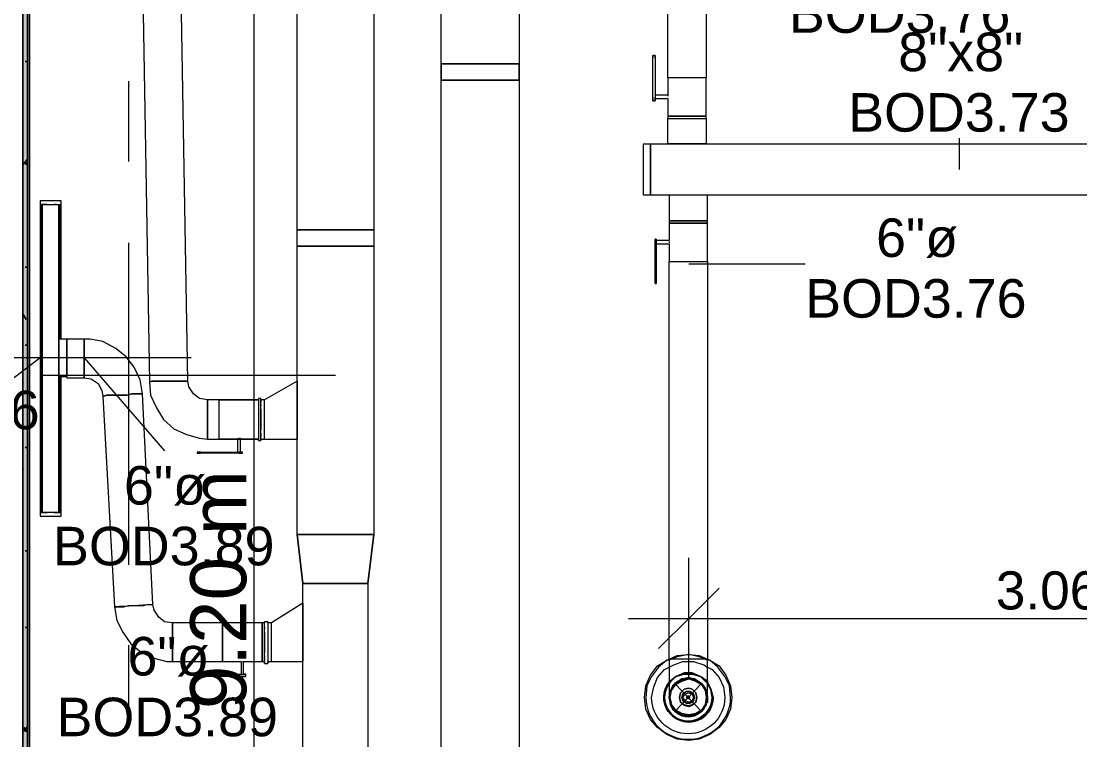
# Model space of a CAD drawing. Header units: metres. Extents: x -2 to 237, y -8 to 52.
# Drawn here: x 7.443 to 11.616, y 36.204 to 39.036 of the extents above; entities that cross this region are included whole.
import ezdxf

# ---------------------------------------------------------------- set-up
doc = ezdxf.new("R2010")
doc.units = ezdxf.units.M
doc.layers.add('HVAC - Ductos', color=5, linetype='Continuous', lineweight=0)
doc.layers.add('PDF_Text', color=7, linetype='Continuous', lineweight=0)
doc.layers.add('PDF_Geometry', color=7, linetype='Continuous', lineweight=0, true_color=0xaaaaaa)
doc.layers.add('PDF_Solid Fills', color=7, linetype='Continuous', lineweight=0, true_color=0xffffff)
doc.styles.add('PDF Helvetica', font='')
doc.styles.get('PDF Helvetica').set_extended_font_data('Helvetica')

msp = doc.modelspace()

# ---------------------------------------------------------------- hatches: boundary and pattern name
at = {"layer": 'PDF_Solid Fills', "lineweight": 0, "transparency": 33554559}
h = msp.add_hatch(color=256, dxfattribs=at)
h.paths.add_polyline_path([(7.4674, 8.7485), (7.4674, 21.0411), (7.4491, 21.0411), (7.4491, 8.7485)])
h.paths.add_polyline_path([(7.4674, 32.7197), (7.4491, 32.7197), (7.4491, 22.5622), (7.4674, 22.5622)])
h.paths.add_polyline_path([(7.4674, 22.5485), (7.4491, 22.5485), (7.4491, 21.0548), (7.4674, 21.0548)])
h.paths.add_polyline_path([(7.4674, 34.2499), (7.4674, 46.4416), (7.4491, 46.4416), (7.4491, 34.2499)])
h.paths.add_polyline_path([(7.4674, 34.2362), (7.4491, 34.2362), (7.4491, 32.738), (7.4674, 32.738)])

# ---------------------------------------------------------------- linework, layer by layer
at = {"layer": 'HVAC - Ductos', "lineweight": 0}
for points in [[(8.3608, 8.9639), (8.3608, 13.8021), (8.3608, 22.9975), (8.3608, 32.1928), (8.3608, 41.3881), (8.3608, 46.2263)], [(10.1431, 39.6379), (10.1431, 38.8132), (10.1339, 38.8132), (10.1201, 38.8132), (10.1064, 38.8132), (10.0881, 38.8132), (10.0697, 38.8132), (10.0469, 38.8132), (10.0285, 38.8132), (10.0148, 38.8132), (10.001, 38.8132), (9.9919, 38.8132), (9.9919, 39.6379)], [(9.9323, 38.9003), (9.9323, 38.9003)], [(9.9414, 38.9003), (9.9323, 38.9003)], [(9.9323, 38.7353), (9.9323, 38.7307), (9.9323, 38.7262), (9.9323, 38.7216), (9.9323, 38.7262), (9.9323, 38.7307), (9.9323, 38.7353), (9.9323, 38.8911)], [(9.9414, 38.9003), (9.9414, 38.9003)], [(9.9414, 38.8911), (9.9414, 38.7353), (9.9414, 38.7307), (9.9414, 38.7262), (9.9414, 38.7216), (9.9414, 38.7262), (9.9414, 38.7307), (9.9414, 38.7353), (9.9414, 38.7307), (9.9919, 38.7307), (9.9919, 38.6621), (10.001, 38.6621), (10.0148, 38.6621), (10.0285, 38.6621), (10.0469, 38.6621), (10.0697, 38.6621), (10.0881, 38.6621), (10.1064, 38.6621), (10.1201, 38.6621), (10.1339, 38.6621), (10.1431, 38.6621), (10.1431, 38.8132), (10.1339, 38.8132), (10.1201, 38.8132), (10.1064, 38.8132), (10.0881, 38.8132), (10.0697, 38.8132), (10.0469, 38.8132), (10.0285, 38.8132), (10.0148, 38.8132), (10.001, 38.8132), (9.9919, 38.8132), (9.9919, 38.7445), (9.9414, 38.7445)], [(9.0985, 38.8682), (9.4054, 38.8682)], [(9.4054, 38.8041), (9.4054, 38.8682), (9.4054, 38.8041)], [(9.4054, 38.8041), (9.0985, 38.8041)], [(9.9323, 38.7216), (9.9323, 38.7262), (9.9323, 38.7216)], [(9.9323, 38.7216), (9.9414, 38.7216)], [(9.9414, 38.7307), (9.9414, 38.7307)], [(9.9414, 38.7216), (9.9414, 38.7262), (9.9414, 38.7216)], [(9.9919, 38.7445), (9.9919, 38.7445)], [(9.9919, 38.7445), (9.9919, 38.7399)], [(9.9919, 38.7353), (9.9919, 38.7353)], [(9.9919, 38.7307), (9.9919, 38.7307)], [(9.9919, 38.7307), (9.9919, 38.7307)], [(9.9919, 38.7307), (9.9919, 38.7307)], [(9.9919, 38.7307), (9.9919, 38.7307)], [(9.9919, 38.6621), (9.9919, 38.6621)], [(9.9919, 38.6529), (9.9919, 38.6529)], [(10.1431, 38.6621), (10.1431, 38.6621)], [(11.1419, 38.4513), (11.1419, 38.575)], [(9.946, 38.1581), (9.9965, 38.1581), (9.9965, 38.0893), (10.001, 38.0893), (10.0056, 38.0893), (10.0194, 38.0893), (10.0331, 38.0893), (10.0514, 38.0893), (10.0743, 38.0893), (10.0927, 38.0893), (10.111, 38.0893), (10.1247, 38.0893), (10.1385, 38.0893), (10.1477, 38.0893), (10.1477, 36.5224), (10.1385, 36.5224), (10.1247, 36.5224), (10.111, 36.5224), (10.0927, 36.5224), (10.0743, 36.5224), (10.0514, 36.5224), (10.0331, 36.5224), (10.0194, 36.5224), (10.0056, 36.5224), (10.001, 36.5224), (9.9965, 36.5224), (9.9965, 38.0893), (10.001, 38.0893), (10.0056, 38.0893), (10.0194, 38.0893), (10.0331, 38.0893), (10.0514, 38.0893), (10.0743, 38.0893), (10.0927, 38.0893), (10.111, 38.0893), (10.1247, 38.0893), (10.1385, 38.0893), (10.1477, 38.0893), (10.1477, 38.2405), (10.1477, 38.2497), (10.1477, 38.3505), (10.1385, 38.3505), (10.1247, 38.3505), (10.111, 38.3505), (10.0927, 38.3505), (10.0743, 38.3505), (10.0514, 38.3505), (10.0331, 38.3505), (10.0194, 38.3505), (10.0056, 38.3505), (10.001, 38.3505), (9.9965, 38.3505), (9.9965, 38.2497), (9.9965, 38.2405), (9.9965, 38.1718), (9.946, 38.1718), (9.946, 38.1672), (9.946, 38.1718), (9.946, 38.1764), (9.946, 38.1718), (9.946, 38.1672), (9.946, 38.0114), (9.946, 38.0068), (9.946, 38.0023), (9.946, 38.0068), (9.946, 38.0114)], [(7.5315, 38.3138), (7.5361, 38.3138), (7.5453, 38.3138), (7.5407, 38.3138), (7.5361, 38.3138), (7.5178, 38.3138), (7.5224, 38.3138), (7.5224, 37.0997), (7.5178, 37.0997), (7.5361, 37.0997), (7.5407, 37.0997), (7.5453, 37.0997), (7.5361, 37.0997), (7.5315, 37.0997)], [(7.5178, 38.3138), (7.5178, 37.0997)], [(7.5773, 38.3138), (7.6003, 38.3138), (7.5957, 38.3138), (7.5957, 37.7823)], [(7.6003, 37.7823), (7.6003, 38.3138)], [(10.1477, 38.2497), (10.1477, 38.2497)], [(10.1477, 38.2405), (10.1477, 38.2405)], [(10.1477, 38.2405), (10.1477, 38.2405)], [(9.9414, 38.1764), (9.9414, 38.1764)], [(9.946, 38.1764), (9.9414, 38.1764)], [(9.9414, 38.0114), (9.9414, 38.0068), (9.9414, 38.0023), (9.9414, 38.0068), (9.9414, 38.0114), (9.9414, 38.1672), (9.9414, 38.1718), (9.9414, 38.1764), (9.9414, 38.1718), (9.9414, 38.1672)], [(9.946, 38.1764), (9.946, 38.1764)], [(9.946, 38.1718), (9.946, 38.1718)], [(9.9965, 38.1718), (9.9965, 38.1718)], [(9.9965, 38.1718), (9.9965, 38.1718)], [(9.9965, 38.1718), (9.9965, 38.1718)], [(9.9965, 38.1718), (9.9965, 38.1718)], [(9.9965, 38.1672), (9.9965, 38.1626)], [(9.9965, 38.1581), (9.9965, 38.1581)], [(9.9965, 38.1581), (9.9965, 38.1581)], [(10.0743, 38.0802), (10.5325, 38.0802)], [(9.9414, 38.0023), (9.9414, 38.0023)], [(9.9414, 38.0023), (9.946, 38.0023)], [(9.946, 38.0023), (9.946, 38.0023)], [(8.1134, 37.7091), (5.7905, 37.7091), (5.5522, 37.7091)], [(7.5178, 37.7091), (7.11, 37.3975)], [(7.6919, 37.7091), (8.008, 37.3425)], [(8.6815, 37.6403), (7.5224, 37.6403)], [(7.5773, 37.0997), (7.6003, 37.0997), (7.5957, 37.0997), (7.5957, 37.6357)], [(7.6003, 37.0997), (7.6003, 37.6357)], [(8.402, 37.3884), (8.5303, 37.3884), (8.5303, 37.3975), (8.5303, 37.4112), (8.5303, 37.4388), (8.5303, 37.4662), (8.5303, 37.5441), (8.5303, 37.5717), (8.5303, 37.5945), (8.5303, 37.6128), (8.5303, 37.6174), (8.402, 37.5441)], [(8.5303, 37.6174), (8.5303, 37.6128), (8.5303, 37.5945), (8.5303, 37.5717), (8.5303, 37.5441), (8.5303, 37.4662), (8.5303, 37.4388), (8.5303, 37.4112), (8.5303, 37.3975), (8.5303, 37.3884)], [(8.2966, 37.3379), (8.2966, 37.3884), (8.2234, 37.3884), (8.2234, 37.393), (8.2234, 37.4021), (8.2234, 37.4112), (8.2234, 37.4296), (8.2234, 37.4479), (8.2234, 37.4662), (8.2234, 37.4846), (8.2234, 37.5029), (8.2234, 37.5212), (8.2234, 37.535), (8.2234, 37.5395), (8.2234, 37.5441), (8.3791, 37.5441), (8.1775, 37.5441), (8.1775, 37.5395), (8.1775, 37.535), (8.1775, 37.5212), (8.1775, 37.5029), (8.1775, 37.4846), (8.1775, 37.4662), (8.1775, 37.4479), (8.1775, 37.4296), (8.1775, 37.4112), (8.1775, 37.4021), (8.1775, 37.393), (8.1775, 37.3884), (8.3791, 37.3884), (8.3058, 37.3884), (8.3058, 37.3379), (8.3012, 37.3379)], [(8.3883, 37.3884), (8.3883, 37.3838), (8.3883, 37.3884), (8.3883, 37.3975), (8.3883, 37.4066), (8.3883, 37.425), (8.3883, 37.4433), (8.3883, 37.4662), (8.3883, 37.4891), (8.3883, 37.5074), (8.3883, 37.5258), (8.3883, 37.5395), (8.3883, 37.5487), (8.3791, 37.5487), (8.3791, 37.5395), (8.3791, 37.5258), (8.3791, 37.5074), (8.3791, 37.4891), (8.3791, 37.4662), (8.3791, 37.4433), (8.3791, 37.425), (8.3791, 37.4066), (8.3791, 37.3975), (8.3791, 37.3884), (8.3791, 37.3838), (8.3791, 37.3884)], [(8.3883, 37.5441), (8.3883, 37.5487)], [(8.3883, 37.393), (8.3883, 37.3884), (8.402, 37.3884), (8.402, 37.393), (8.402, 37.4021), (8.402, 37.4112), (8.402, 37.4296), (8.402, 37.4479), (8.402, 37.4662), (8.402, 37.4846), (8.402, 37.5029), (8.402, 37.5212), (8.402, 37.535), (8.402, 37.5395), (8.402, 37.5441), (8.3883, 37.5441), (8.3883, 37.5395), (8.3883, 37.535)], [(8.3883, 37.5258), (8.3883, 37.5212)], [(8.3883, 37.5074), (8.3883, 37.5029), (8.3883, 37.4846), (8.3883, 37.4662), (8.3883, 37.4479), (8.3883, 37.4296), (8.3883, 37.425)], [(8.402, 37.4937), (8.402, 37.4983)], [(8.402, 37.4342), (8.402, 37.4388)], [(8.2966, 37.3884), (8.2966, 37.393)], [(8.3012, 37.393), (8.3058, 37.393), (8.3058, 37.3884)], [(8.3883, 37.4112), (8.3883, 37.4021), (8.3883, 37.3975)], [(8.402, 37.4112), (8.402, 37.4112)], [(8.3791, 37.3838), (8.3883, 37.3838)], [(8.1363, 37.3379), (8.1363, 37.3379)], [(8.1363, 37.3379), (8.1363, 37.3334)], [(8.1363, 37.3334), (8.1363, 37.3334)], [(8.1501, 37.3379), (8.3012, 37.3379), (8.3058, 37.3379), (8.3104, 37.3379), (8.315, 37.3379), (8.3104, 37.3379), (8.3058, 37.3379)], [(8.3012, 37.3334), (8.3058, 37.3334), (8.3104, 37.3334), (8.315, 37.3334), (8.3104, 37.3334), (8.3058, 37.3334), (8.3012, 37.3334), (8.1501, 37.3334)], [(8.3058, 37.3379), (8.3058, 37.3379)], [(8.315, 37.3379), (8.315, 37.3379)], [(8.315, 37.3334), (8.315, 37.3379)], [(8.315, 37.3334), (8.315, 37.3334)], [(8.5303, 37.0127), (8.8327, 37.0127)], [(8.8098, 36.8202), (8.8327, 37.0127), (8.8098, 36.8202)], [(10.0743, 36.4445), (10.0743, 36.6827), (10.0743, 36.921)], [(8.8098, 36.8202), (8.5533, 36.8202)], [(10.1935, 36.8019), (10.0743, 36.6827), (9.9552, 36.5637)], [(8.4295, 36.5132), (8.5533, 36.5132), (8.5533, 36.5178), (8.5533, 36.5361), (8.5533, 36.5591), (8.5533, 36.5865), (8.5533, 36.6645), (8.5533, 36.6919), (8.5533, 36.7194), (8.5533, 36.7332), (8.5533, 36.7424), (8.4295, 36.6645)], [(8.5533, 36.7424), (8.5533, 36.7332), (8.5533, 36.7194), (8.5533, 36.6919), (8.5533, 36.6645), (8.5533, 36.5865), (8.5533, 36.5591), (8.5533, 36.5361), (8.5533, 36.5178), (8.5533, 36.5132)], [(9.8361, 36.6827), (13.1303, 36.6827), (17.8173, 36.6827), (21.6613, 36.6827), (22.2752, 36.6827)], [(8.315, 36.4629), (8.3196, 36.4629), (8.3196, 36.5132), (8.3929, 36.5132), (8.3929, 36.5224), (8.3929, 36.5361), (8.3929, 36.5499), (8.3929, 36.5683), (8.3929, 36.5865), (8.3929, 36.6095), (8.3929, 36.6278), (8.3929, 36.6415), (8.3929, 36.6553), (8.3929, 36.6599), (8.3929, 36.6645), (8.2371, 36.6645), (8.2371, 36.6599), (8.2371, 36.6553), (8.2371, 36.6415), (8.2371, 36.6278), (8.2371, 36.6095), (8.2371, 36.5865), (8.2371, 36.5683), (8.2371, 36.5499), (8.2371, 36.5361), (8.2371, 36.5224), (8.2371, 36.5132), (8.3104, 36.5132), (8.3104, 36.4629)], [(8.402, 36.6553), (8.402, 36.6599), (8.402, 36.6645), (8.3929, 36.6645), (8.3929, 36.6599), (8.3929, 36.6553), (8.3929, 36.6415), (8.3929, 36.6278), (8.3929, 36.6095), (8.3929, 36.5865), (8.3929, 36.5683), (8.3929, 36.5499), (8.3929, 36.5361), (8.3929, 36.5224), (8.3929, 36.5132), (8.402, 36.5132), (8.402, 36.5087), (8.402, 36.5041), (8.402, 36.5087), (8.402, 36.5178), (8.402, 36.5316), (8.402, 36.5453), (8.402, 36.5683), (8.402, 36.5865), (8.402, 36.6095), (8.402, 36.6278), (8.402, 36.6461), (8.402, 36.6599), (8.402, 36.669)], [(8.4158, 36.669), (8.402, 36.669), (8.402, 36.6645)], [(8.402, 36.6461), (8.402, 36.6415)], [(8.4158, 36.6645), (8.4158, 36.669), (8.4158, 36.6599), (8.4158, 36.6461), (8.4158, 36.6278), (8.4158, 36.6095), (8.4158, 36.5865), (8.4158, 36.5683), (8.4158, 36.5453), (8.4158, 36.5316), (8.4158, 36.5178), (8.4158, 36.5087), (8.4158, 36.5041), (8.4158, 36.5087), (8.4158, 36.5132), (8.4295, 36.5132), (8.4295, 36.5224), (8.4295, 36.5361), (8.4295, 36.5499), (8.4295, 36.5683), (8.4295, 36.5865), (8.4295, 36.6095), (8.4295, 36.6278), (8.4295, 36.6415), (8.4295, 36.6553), (8.4295, 36.6599), (8.4295, 36.6645), (8.4158, 36.6645), (8.4158, 36.6599), (8.4158, 36.6553)], [(8.4158, 36.6461), (8.4158, 36.6415)], [(8.402, 36.6278), (8.402, 36.6095), (8.402, 36.5865), (8.402, 36.5683), (8.402, 36.5499), (8.402, 36.5453)], [(8.4158, 36.6278), (8.4158, 36.6095), (8.4158, 36.5865), (8.4158, 36.5683), (8.4158, 36.5499), (8.4158, 36.5453)], [(8.4295, 36.6141), (8.4295, 36.6186)], [(8.4295, 36.5545), (8.4295, 36.5591), (8.4295, 36.5637)], [(8.3104, 36.5132), (8.3104, 36.5132)], [(8.3104, 36.5132), (8.3104, 36.5132)], [(8.315, 36.5132), (8.3196, 36.5132)], [(8.3196, 36.5132), (8.3196, 36.5132)], [(8.3196, 36.5132), (8.3196, 36.5132)], [(8.3196, 36.5132), (8.3196, 36.5132)], [(8.402, 36.5361), (8.402, 36.5316)], [(8.402, 36.527), (8.402, 36.5224), (8.402, 36.5178)], [(8.402, 36.5132), (8.402, 36.5132)], [(8.4158, 36.5361), (8.4158, 36.5316)], [(8.4158, 36.527), (8.4158, 36.5224), (8.4158, 36.5178)], [(8.4158, 36.5132), (8.4158, 36.5132)], [(10.1477, 36.3712), (10.1477, 36.3758), (10.1477, 36.3987), (10.1477, 36.4262), (10.1477, 36.4629), (10.1477, 36.5041), (10.1477, 36.5224), (10.1568, 36.5178), (10.1935, 36.4949), (10.2209, 36.4583), (10.2393, 36.417), (10.2439, 36.3712), (10.2393, 36.3254), (10.2209, 36.2842), (10.1935, 36.2521), (10.1568, 36.2246), (10.1156, 36.2063), (10.0743, 36.2017), (10.0285, 36.2063), (9.9873, 36.2246), (9.9506, 36.2521), (9.9232, 36.2842), (9.9048, 36.3254), (9.9002, 36.3712), (9.9048, 36.417), (9.9232, 36.4583), (9.9506, 36.4949), (9.9873, 36.5178), (9.9965, 36.5224), (9.9965, 36.4812), (9.9965, 36.4399), (9.9965, 36.4078), (9.9965, 36.385), (9.9965, 36.3712), (9.9965, 36.3758), (9.9965, 36.3712), (10.001, 36.3529), (9.9965, 36.3712)], [(10.1477, 36.5178), (10.1156, 36.5316), (10.0743, 36.5407), (10.0285, 36.5316), (9.9965, 36.5178)], [(9.9965, 36.5224), (10.0285, 36.5361), (10.0743, 36.5407), (10.1156, 36.5361), (10.1477, 36.5224)], [(10.1477, 36.5224), (10.1385, 36.5224), (10.1247, 36.5224), (10.111, 36.5224), (10.0927, 36.5224), (10.0743, 36.5224), (10.0514, 36.5224), (10.0331, 36.5224), (10.0194, 36.5224), (10.0056, 36.5224), (10.001, 36.5224), (9.9965, 36.5224)], [(9.9965, 36.4903), (10.0148, 36.4995), (10.0514, 36.5132), (10.0927, 36.5132), (10.1339, 36.4995), (10.1477, 36.4903)], [(8.402, 36.5041), (8.4158, 36.5041)], [(8.1501, 36.4629), (8.1501, 36.4629)], [(8.1501, 36.4629), (8.1501, 36.4537)], [(8.1501, 36.4537), (8.1501, 36.4537)], [(8.1638, 36.4629), (8.315, 36.4629), (8.3196, 36.4629), (8.3242, 36.4629), (8.3288, 36.4629), (8.3242, 36.4629), (8.3196, 36.4629)], [(8.315, 36.4537), (8.3196, 36.4537), (8.3242, 36.4537), (8.3288, 36.4537), (8.3242, 36.4537), (8.3196, 36.4537), (8.315, 36.4537), (8.1638, 36.4537)], [(8.3196, 36.4629), (8.3196, 36.4629)], [(8.3288, 36.4629), (8.3288, 36.4629)], [(8.3288, 36.4537), (8.3288, 36.4629)], [(8.3288, 36.4537), (8.3288, 36.4537)], [(10.1247, 36.4216), (10.111, 36.4354), (10.0927, 36.4445), (10.0743, 36.4491), (10.0514, 36.4445), (10.0331, 36.4354), (10.0194, 36.4262), (10.0056, 36.4078), (10.001, 36.3896), (9.9965, 36.3758)], [(10.001, 36.3987), (10.0056, 36.4033), (10.0194, 36.4216), (10.0377, 36.4354), (10.0514, 36.4445), (10.0743, 36.4445), (10.0927, 36.4445), (10.111, 36.4354), (10.1247, 36.4262), (10.1018, 36.4399)], [(10.1385, 36.3392), (10.1247, 36.3208), (10.111, 36.3071), (10.0927, 36.3025), (10.0743, 36.2979), (10.0514, 36.3025), (10.0377, 36.3071), (10.0194, 36.3208), (10.0102, 36.3346), (10.001, 36.3529), (10.001, 36.3483), (10.001, 36.3529), (10.001, 36.3712), (10.001, 36.3896), (10.0102, 36.4078), (10.0194, 36.4216), (10.0423, 36.4399), (10.0469, 36.4445)], [(10.0423, 36.4399), (10.0423, 36.4399)], [(10.0469, 36.4399), (10.0743, 36.4445), (10.0973, 36.4399)], [(10.0973, 36.4445), (10.1018, 36.4399), (10.1064, 36.4399)], [(10.1247, 36.4262), (10.1385, 36.4078), (10.1247, 36.4216), (10.1385, 36.4033)], [(10.001, 36.3987), (10.001, 36.3987)], [(10.0056, 36.3483), (10.001, 36.3712), (10.0056, 36.3987)], [(10.1477, 36.3758), (10.1477, 36.3896), (10.1385, 36.4078), (10.1431, 36.3896), (10.1477, 36.3712), (10.1431, 36.3529), (10.1385, 36.3346), (10.1247, 36.3208)], [(10.1431, 36.4033), (10.1431, 36.3987), (10.1477, 36.3712), (10.1431, 36.3483), (10.1477, 36.3529), (10.1431, 36.3483)], [(10.1431, 36.3987), (10.1431, 36.3987)], [(9.9965, 36.3712), (9.9965, 36.3712)], [(10.0056, 36.3392), (10.001, 36.3438)], [(10.1431, 36.3438), (10.1431, 36.3392)], [(10.0423, 36.3071), (10.0194, 36.3208), (10.0056, 36.3392)], [(10.0331, 36.3071), (10.0331, 36.3071)], [(10.0331, 36.3071), (10.0331, 36.3071)], [(10.0469, 36.3025), (10.0423, 36.3025)], [(10.0973, 36.3025), (10.0743, 36.2979), (10.0469, 36.3025)], [(10.1064, 36.3025), (10.1018, 36.3025), (10.0973, 36.3025)], [(10.1247, 36.3162), (10.1018, 36.3071)], [(10.111, 36.3071), (10.111, 36.3071)], [(10.111, 36.3071), (10.111, 36.3071)]]:
    msp.add_lwpolyline(points, dxfattribs=at)
for points in [[(9.0985, 38.8682), (9.0985, 40.6917), (9.4054, 40.6917), (9.4054, 38.8682)], [(8.5303, 38.2131), (8.5303, 40.0366), (8.8327, 40.0366), (8.8327, 38.2131)], [(8.063, 39.7571), (8.0584, 39.7571), (8.0539, 39.7571), (8.0401, 39.7571), (8.0263, 39.7571), (8.008, 39.7571), (7.9851, 39.7571), (7.9668, 39.7571), (7.9485, 39.7571), (7.9347, 39.7571), (7.921, 39.7571), (7.9118, 39.7571), (7.9485, 37.6128), (7.9577, 37.6174), (7.9714, 37.6174), (7.9851, 37.6174), (8.0035, 37.6174), (8.0217, 37.6174), (8.0447, 37.6174), (8.063, 37.6174), (8.0767, 37.6174), (8.0905, 37.6174), (8.0951, 37.6174), (8.0997, 37.6174)], [(9.9323, 38.8911), (9.9323, 38.8957), (9.9323, 38.9003), (9.9323, 38.8957)], [(9.9414, 38.8911), (9.9414, 38.8957), (9.9414, 38.9003), (9.9414, 38.8957)], [(9.0985, 38.8682), (9.0985, 38.8041)], [(9.0985, 31.1527), (9.0985, 38.8041), (9.4054, 38.8041), (9.4054, 31.1527)], [(9.9919, 38.6529), (10.001, 38.6529), (10.0148, 38.6529), (10.0285, 38.6529), (10.0469, 38.6529), (10.0697, 38.6529), (10.0881, 38.6529), (10.1064, 38.6529), (10.1201, 38.6529), (10.1339, 38.6529), (10.1431, 38.6529), (10.1431, 38.6621), (10.1339, 38.6621), (10.1201, 38.6621), (10.1064, 38.6621), (10.0881, 38.6621), (10.0697, 38.6621), (10.0469, 38.6621), (10.0285, 38.6621), (10.0148, 38.6621), (10.001, 38.6621), (9.9919, 38.6621)], [(10.1431, 38.6529), (10.1431, 38.5521), (10.1339, 38.5521), (10.1201, 38.5521), (10.1064, 38.5521), (10.0881, 38.5521), (10.0697, 38.5521), (10.0469, 38.5521), (10.0285, 38.5521), (10.0148, 38.5521), (10.001, 38.5521), (9.9919, 38.5521), (9.9919, 38.6529), (10.001, 38.6529), (10.0148, 38.6529), (10.0285, 38.6529), (10.0469, 38.6529), (10.0697, 38.6529), (10.0881, 38.6529), (10.1064, 38.6529), (10.1201, 38.6529), (10.1339, 38.6529)], [(9.9232, 38.5521), (9.9232, 38.3505), (9.8956, 38.3505), (9.8956, 38.5521)], [(12.6858, 38.3505), (9.9232, 38.3505), (9.9232, 38.5521), (12.6858, 38.5521)], [(7.5178, 38.3276), (7.5178, 38.3138), (7.6003, 38.3138), (7.6003, 38.3276)], [(7.5911, 38.3138), (7.5911, 37.0997), (7.5911, 38.3138), (7.5911, 37.0997), (7.5269, 37.0997), (7.5269, 38.3138)], [(7.5819, 38.3138), (7.5773, 38.3138), (7.5728, 38.3138), (7.5773, 38.3138)], [(10.001, 38.2497), (9.9965, 38.2497), (10.001, 38.2497), (10.0056, 38.2497), (10.0194, 38.2497), (10.0331, 38.2497), (10.0514, 38.2497), (10.0743, 38.2497), (10.0927, 38.2497), (10.111, 38.2497), (10.1247, 38.2497), (10.1385, 38.2497), (10.1477, 38.2497), (10.1385, 38.2497), (10.1247, 38.2497), (10.111, 38.2497), (10.0927, 38.2497), (10.0743, 38.2497), (10.0514, 38.2497), (10.0331, 38.2497), (10.0194, 38.2497), (10.0056, 38.2497), (10.001, 38.2497), (9.9965, 38.2497)], [(10.1477, 38.2405), (10.1385, 38.2405), (10.1247, 38.2405), (10.111, 38.2405), (10.0927, 38.2405), (10.0743, 38.2405), (10.0514, 38.2405), (10.0331, 38.2405), (10.0194, 38.2405), (10.0056, 38.2405), (10.001, 38.2405), (9.9965, 38.2405), (10.001, 38.2405), (9.9965, 38.2405), (10.001, 38.2405), (10.0056, 38.2405), (10.0194, 38.2405), (10.0331, 38.2405), (10.0514, 38.2405), (10.0743, 38.2405), (10.0927, 38.2405), (10.111, 38.2405), (10.1247, 38.2405), (10.1385, 38.2405)], [(8.8327, 38.2131), (8.8327, 38.1489), (8.5303, 38.1489), (8.5303, 38.2131)], [(8.5303, 37.0127), (8.5303, 38.1489), (8.8327, 38.1489), (8.8327, 37.0127)], [(7.6232, 37.6357), (7.6232, 37.6449), (7.6232, 37.6541), (7.6232, 37.6724), (7.6232, 37.6907), (7.6232, 37.7091), (7.6232, 37.7274), (7.6232, 37.7457), (7.6232, 37.7595), (7.6232, 37.7732), (7.6232, 37.7823), (7.6232, 37.7732), (7.6232, 37.764), (7.6232, 37.7457), (7.6232, 37.7274), (7.6232, 37.7091), (7.6232, 37.6861), (7.6232, 37.6678), (7.6232, 37.6541), (7.6232, 37.6403), (7.6232, 37.6357), (7.6232, 37.6311), (7.6919, 37.6311), (7.7194, 37.6266), (7.7468, 37.6083), (7.7606, 37.5808), (7.7652, 37.5579), (7.7698, 37.5579), (7.779, 37.5625), (7.7881, 37.5625), (7.8064, 37.5625), (7.8248, 37.5625), (7.8431, 37.5625), (7.8614, 37.5625), (7.8797, 37.5671), (7.8981, 37.5671), (7.9072, 37.5671), (7.9164, 37.5671), (7.921, 37.5671), (7.9118, 37.622), (7.8889, 37.6724), (7.8568, 37.7137), (7.8156, 37.7457), (7.7652, 37.7732), (7.7148, 37.7823), (7.6919, 37.7823), (7.6919, 37.7732), (7.6919, 37.764), (7.6919, 37.7457), (7.6919, 37.7274), (7.6919, 37.7091), (7.6919, 37.6861), (7.6919, 37.6678), (7.6919, 37.6541), (7.6919, 37.6403), (7.6919, 37.6357), (7.6919, 37.6311), (7.6919, 37.6357), (7.6919, 37.6403), (7.6919, 37.6541), (7.6919, 37.6678), (7.6919, 37.6861), (7.6919, 37.7091), (7.6919, 37.7274), (7.6919, 37.7457), (7.6919, 37.764), (7.6919, 37.7732), (7.6919, 37.7823), (7.6232, 37.7823), (7.5911, 37.7823), (7.5911, 37.7732), (7.5911, 37.7595), (7.5911, 37.7457), (7.5911, 37.7274), (7.5911, 37.7091), (7.5911, 37.6907), (7.5911, 37.6724), (7.5911, 37.6541), (7.5911, 37.6449), (7.5911, 37.6357)], [(8.1775, 37.3884), (8.1775, 37.393), (8.1775, 37.4021), (8.1775, 37.4112), (8.1775, 37.4296), (8.1775, 37.4479), (8.1775, 37.4662), (8.1775, 37.4846), (8.1775, 37.5029), (8.1775, 37.5212), (8.1775, 37.535), (8.1775, 37.5395), (8.1775, 37.5441), (8.1455, 37.5487), (8.1226, 37.5671), (8.1042, 37.5945), (8.0997, 37.6174), (8.0951, 37.6174), (8.0905, 37.6174), (8.0767, 37.6174), (8.063, 37.6174), (8.0447, 37.6174), (8.0217, 37.6174), (8.0035, 37.6174), (7.9851, 37.6174), (7.9714, 37.6174), (7.9577, 37.6174), (7.9485, 37.6128), (7.9531, 37.5625), (7.9759, 37.512), (8.0035, 37.4662), (8.0447, 37.4296), (8.0951, 37.4066), (8.1455, 37.393)], [(8.0401, 36.5865), (8.0401, 36.6095), (8.0401, 36.6278), (8.0401, 36.6415), (8.0401, 36.6553), (8.0401, 36.6599), (8.0401, 36.6645), (8.008, 36.669), (7.9851, 36.6873), (7.9668, 36.7148), (7.9622, 36.7378), (7.921, 37.5671), (7.9164, 37.5671), (7.9072, 37.5671), (7.8981, 37.5671), (7.8797, 37.5671), (7.8614, 37.5625), (7.8431, 37.5625), (7.8248, 37.5625), (7.8064, 37.5625), (7.7881, 37.5625), (7.779, 37.5625), (7.7698, 37.5579), (7.7652, 37.5579), (7.811, 36.7286), (7.8202, 36.6736), (7.8431, 36.6278), (7.8752, 36.5819), (7.9164, 36.5499), (7.9622, 36.527), (8.0172, 36.5132), (8.0401, 36.5132), (8.0401, 36.5224), (8.0401, 36.5361), (8.0401, 36.5499), (8.0401, 36.5683)], [(8.1501, 37.3379), (8.1455, 37.3379), (8.1409, 37.3379), (8.1363, 37.3379), (8.1409, 37.3379), (8.1455, 37.3379)], [(8.1501, 37.3334), (8.1455, 37.3334), (8.1409, 37.3334), (8.1363, 37.3334), (8.1409, 37.3334), (8.1455, 37.3334)], [(7.5178, 37.0859), (7.6003, 37.0859), (7.6003, 37.0997), (7.5178, 37.0997)], [(7.5728, 37.0997), (7.5773, 37.0997), (7.5819, 37.0997), (7.5773, 37.0997)], [(8.5303, 37.0127), (8.5533, 36.8202)], [(8.5533, 33.1228), (8.5533, 36.8202), (8.8098, 36.8202), (8.8098, 33.1228)], [(8.2371, 36.5132), (8.2371, 36.5224), (8.2371, 36.5361), (8.2371, 36.5499), (8.2371, 36.5683), (8.2371, 36.5865), (8.2371, 36.6095), (8.2371, 36.6278), (8.2371, 36.6415), (8.2371, 36.6553), (8.2371, 36.6599), (8.2371, 36.6645), (8.0401, 36.6645), (8.0401, 36.6599), (8.0401, 36.6553), (8.0401, 36.6415), (8.0401, 36.6278), (8.0401, 36.6095), (8.0401, 36.5865), (8.0401, 36.5683), (8.0401, 36.5499), (8.0401, 36.5361), (8.0401, 36.5224), (8.0401, 36.5132)], [(8.1638, 36.4629), (8.1592, 36.4629), (8.1546, 36.4629), (8.1501, 36.4629), (8.1546, 36.4629), (8.1592, 36.4629)], [(8.1638, 36.4537), (8.1592, 36.4537), (8.1546, 36.4537), (8.1501, 36.4537), (8.1546, 36.4537), (8.1592, 36.4537)], [(10.001, 36.4354), (10.0239, 36.4537), (10.056, 36.4675), (10.0881, 36.4675), (10.1201, 36.4537), (10.1477, 36.4354), (10.1477, 36.4308), (10.1477, 36.4354), (10.1201, 36.4537), (10.0881, 36.4675), (10.056, 36.4675), (10.0239, 36.4537), (10.001, 36.4354), (9.9965, 36.4308)], [(10.1431, 36.4308), (10.1201, 36.4537), (10.0881, 36.4629), (10.056, 36.4629), (10.0239, 36.4537), (10.001, 36.4308), (9.9965, 36.4262), (10.001, 36.4308), (10.0239, 36.4537), (10.056, 36.4629), (10.0881, 36.4629), (10.1201, 36.4537), (10.1431, 36.4308), (10.1477, 36.4262)], [(10.0056, 36.3987), (10.0239, 36.4216), (10.0469, 36.4354), (10.0743, 36.4445), (10.1018, 36.4354), (10.1247, 36.4216), (10.1385, 36.3987), (10.1431, 36.3712), (10.1385, 36.3438), (10.1247, 36.3208), (10.1018, 36.3071), (10.0743, 36.3025), (10.0469, 36.3071), (10.0239, 36.3208), (10.0056, 36.3438), (10.001, 36.3712)], [(10.1705, 36.3712), (10.1614, 36.4033), (10.1477, 36.4308), (10.1614, 36.4033)], [(10.0423, 36.3896), (10.0377, 36.3712), (10.0423, 36.3896), (10.056, 36.4033), (10.0743, 36.4078), (10.0881, 36.4033), (10.1018, 36.3896), (10.1064, 36.3712), (10.1018, 36.3896), (10.0881, 36.4033), (10.0743, 36.4078), (10.056, 36.4033)], [(10.0514, 36.385), (10.0469, 36.3712), (10.0514, 36.385), (10.0652, 36.3941), (10.0789, 36.3941), (10.0927, 36.385), (10.0973, 36.3712), (10.0927, 36.385), (10.0789, 36.3941), (10.0652, 36.3941)], [(10.0606, 36.385), (10.0743, 36.3896), (10.0881, 36.385), (10.0927, 36.3712), (10.0881, 36.3574), (10.0743, 36.3529), (10.0606, 36.3574), (10.0514, 36.3712)], [(10.1018, 36.3529), (10.1064, 36.3712), (10.1018, 36.3529), (10.0881, 36.3392), (10.0743, 36.3346), (10.056, 36.3392), (10.0423, 36.3529), (10.0377, 36.3712), (10.0423, 36.3529), (10.056, 36.3438), (10.0743, 36.3392), (10.0881, 36.3438)], [(10.0927, 36.3574), (10.0973, 36.3712), (10.0927, 36.3574), (10.0789, 36.3483), (10.0652, 36.3483), (10.0514, 36.3574), (10.0469, 36.3712), (10.0514, 36.3574), (10.0652, 36.3483), (10.0789, 36.3483)], [(10.0697, 36.3758), (10.0652, 36.3712), (10.0697, 36.3758), (10.0743, 36.3758), (10.0789, 36.3712), (10.0743, 36.3758)], [(10.0743, 36.3666), (10.0789, 36.3712), (10.0743, 36.3666), (10.0697, 36.3666), (10.0652, 36.3712), (10.0697, 36.3666)], [(10.1477, 36.3529), (10.1477, 36.3712), (10.1477, 36.3758), (10.1477, 36.3712)]]:
    msp.add_lwpolyline(points, close=True, dxfattribs=at)
for points in [[(7.811, 36.7286), (7.8202, 36.7286), (7.8339, 36.7286), (7.8477, 36.7286), (7.866, 36.7332), (7.8843, 36.7332), (7.9072, 36.7332), (7.9255, 36.7332), (7.9393, 36.7378), (7.9531, 36.7378), (7.9622, 36.7378, -0.017737)], [(9.9781, 36.3712, 1.010285), (10.1705, 36.3712, -1.405003), (9.9965, 36.4308), (9.9827, 36.4033), (9.9781, 36.3712), (9.9827, 36.4033), (9.9965, 36.4262, 1.368556), (10.166, 36.3712), (10.1614, 36.4033), (10.1477, 36.4262, -1.368421)], [(10.001, 36.3483, 0.750772), (10.1431, 36.3483, -0.750772)]]:
    msp.add_lwpolyline(points, format="xyb", close=True, dxfattribs=at)
for points in [[(9.9965, 36.5178), (9.9873, 36.5178), (9.9552, 36.4903), (9.9277, 36.4537), (9.9094, 36.417), (9.9048, 36.3712, 0.98638), (10.2393, 36.3712), (10.2347, 36.417), (10.2163, 36.4537), (10.1889, 36.4903), (10.1568, 36.5178), (10.1477, 36.5178)], [(10.1477, 36.4903), (10.166, 36.4812), (10.1935, 36.4491), (10.2118, 36.4124), (10.2163, 36.3712, -0.99438), (9.9277, 36.3712), (9.9369, 36.4124), (9.9506, 36.4491), (9.9781, 36.4812), (9.9965, 36.4903)]]:
    msp.add_lwpolyline(points, format="xyb", dxfattribs=at)
at = {"layer": 'PDF_Geometry', "lineweight": 0}
for points in [[(12.3743, 8.7302), (7.4491, 8.7302), (7.4491, 8.744), (7.4491, 8.7485), (7.4491, 21.0411), (7.4491, 21.0548), (7.4491, 22.5485), (7.4491, 22.5622), (7.4491, 32.7197), (7.4491, 32.738), (7.4491, 34.2362), (7.4491, 34.2499), (7.4491, 46.4416), (7.4491, 46.4554), (12.466, 46.4554), (12.466, 46.5196), (12.301, 46.5196), (11.8978, 46.5196), (11.49, 46.5196), (11.0869, 46.5196)], [(8.2234, 34.2362), (8.5166, 34.2362), (8.5166, 34.2499), (7.4674, 34.2499), (7.4674, 46.4416), (12.466, 46.4416), (12.466, 46.5196), (12.301, 46.5196), (11.8978, 46.5196), (11.49, 46.5196), (11.0869, 46.5196)], [(7.4674, 46.4416), (7.4674, 34.2499), (7.4491, 34.2499), (7.4674, 34.2499), (8.5166, 34.2499), (8.5166, 34.2362), (8.8464, 34.2362), (8.8464, 34.2499)], [(7.4674, 8.7485), (7.4674, 46.4416), (7.4674, 8.7485)], [(7.4674, 41.2873), (7.4674, 34.2499)], [(7.4674, 34.2499), (7.4674, 41.2873)], [(7.4674, 41.2873), (7.4674, 34.2499)], [(7.4674, 34.2499), (7.4674, 41.2873)], [(7.4674, 41.2873), (7.4674, 34.2499)], [(7.4674, 34.2499), (7.4674, 41.2873)], [(7.866, 38.7995), (7.866, 38.4834)], [(7.866, 38.1626), (7.866, 36.8935)], [(7.866, 36.5774), (7.866, 36.2612)]]:
    msp.add_lwpolyline(points, dxfattribs=at)
for points in [[(7.3849, 46.4554), (7.3849, 8.7302), (7.4491, 8.7302), (7.4491, 46.4554)], [(7.4674, 8.744), (7.4674, 46.4416), (7.4491, 46.4416), (7.4491, 8.744)], [(7.4674, 41.2873), (7.4674, 34.2499)], [(7.4765, 41.2873), (7.4765, 34.2499)], [(7.4765, 41.2873), (7.4765, 34.2499)], [(7.4674, 40.8979), (7.4674, 34.2499)]]:
    msp.add_lwpolyline(points, close=True, dxfattribs=at)
at = {"layer": 'PDF_Geometry', "color": 7, "lineweight": 0, "true_color": 0xffffff}
for points in [[(7.4674, 38.8774), (7.4582, 38.8774)], [(7.4491, 38.4696), (7.4674, 38.4925)], [(7.4582, 38.4834), (7.4674, 38.465)], [(7.4674, 38.4742), (7.4582, 38.4742)], [(7.4674, 38.0664), (7.4582, 38.0664)], [(7.4491, 37.8832), (7.4628, 37.8602)], [(7.4674, 37.7595), (7.4582, 37.7595)], [(7.4674, 37.3563), (7.4582, 37.3563)], [(7.4491, 37.2738), (7.4537, 37.2692)], [(7.4674, 36.9485), (7.4582, 36.9485)], [(7.4674, 36.6461), (7.4582, 36.6461)], [(7.4537, 36.2383), (7.4674, 36.2567)], [(7.4537, 36.2521), (7.4674, 36.2338)], [(7.4674, 36.2383), (7.4582, 36.2383)]]:
    msp.add_lwpolyline(points, close=True, dxfattribs=at)
at = {"layer": 'PDF_Geometry', "color": 8, "lineweight": 0, "true_color": 0x808080}
msp.add_lwpolyline([(10.1339, 36.417), (10.0973, 36.4445), (10.0469, 36.4445), (10.0102, 36.417), (9.9965, 36.3712), (10.0102, 36.3254), (10.0469, 36.2979), (10.0973, 36.2979), (10.1339, 36.3254), (10.1477, 36.3712)], close=True, dxfattribs=at)
for points in [[(10.0194, 36.4262), (10.1247, 36.3162)], [(10.1247, 36.4262), (10.0194, 36.3162)]]:
    msp.add_lwpolyline(points, dxfattribs=at)

# ---------------------------------------------------------------- texts
at = {"layer": 'PDF_Text', "lineweight": 0, "attachment_point": 4, "style": 'PDF Helvetica'}
for s, insert, char_height in [('BOD3.76', (10.4689, 39.065), 0.1519), ('8"x8"', (10.8996, 38.9138), 0.1519), ('BOD3.73', (10.7026, 38.6755), 0.1519), ('6"ø', (10.8125, 38.1807), 0.1519), ('BOD3.76', (10.533, 37.9425), 0.1519), ('BOD3.86', (6.6431, 37.5026), 0.1519), ('6"ø', (7.8481, 37.2048), 0.1519), ('BOD3.89', (7.5686, 36.9665), 0.1519), ('3.06 m', (11.2844, 36.7917), 0.15002), ('6"ø', (7.8619, 36.5313), 0.1519), ('BOD3.89', (7.5824, 36.293), 0.1519)]:
    msp.add_mtext(s, dxfattribs=dict(at, insert=insert, char_height=char_height))
at = {"layer": 'PDF_Text', "lineweight": 0, "insert": (8.2213, 36.3247), "char_height": 0.22063, "attachment_point": 4, "rotation": 90, "style": 'PDF Helvetica'}
msp.add_mtext('9.20 m', dxfattribs=at)

doc.saveas('drawing.dxf')
